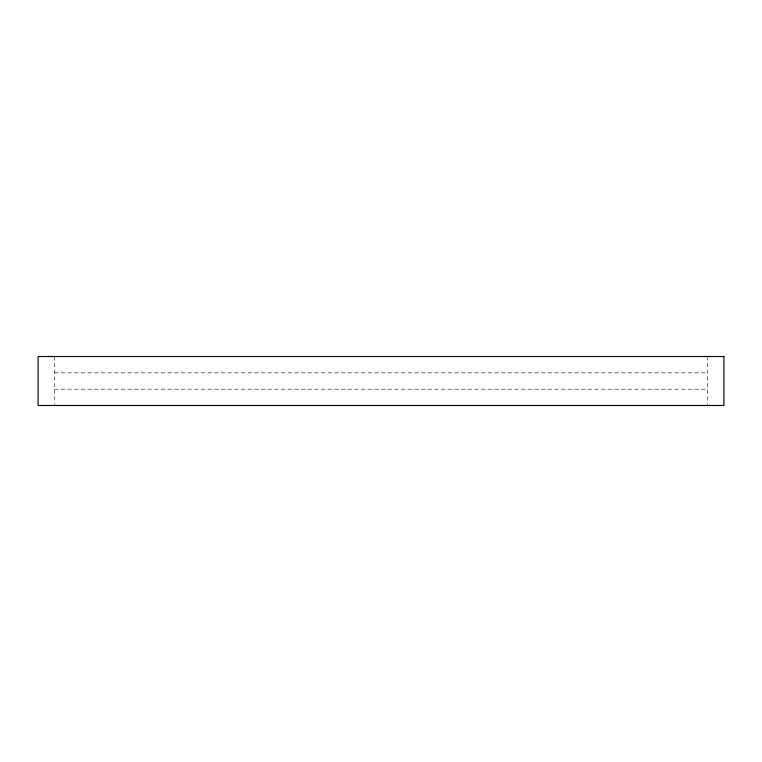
<?xml version="1.0" encoding="UTF-8"?>
<svg xmlns="http://www.w3.org/2000/svg" width="762" height="762" viewBox="0 0 762 762"><rect width="100%" height="100%" fill="white"/><g stroke="black" fill="none" stroke-linecap="round" stroke-linejoin="round"><path stroke-width="0.57" stroke-dasharray="3.81 2.86" d="M54.426 372.837L707.574 372.837M54.426 389.163L707.574 389.163M707.574 356.511L707.574 404.327M54.426 356.511L54.426 404.327"/><path stroke-width="1.14" d="M723.9 356.511L38.1 356.511L38.1 405.489L723.9 405.489L723.9 356.511"/></g></svg>
